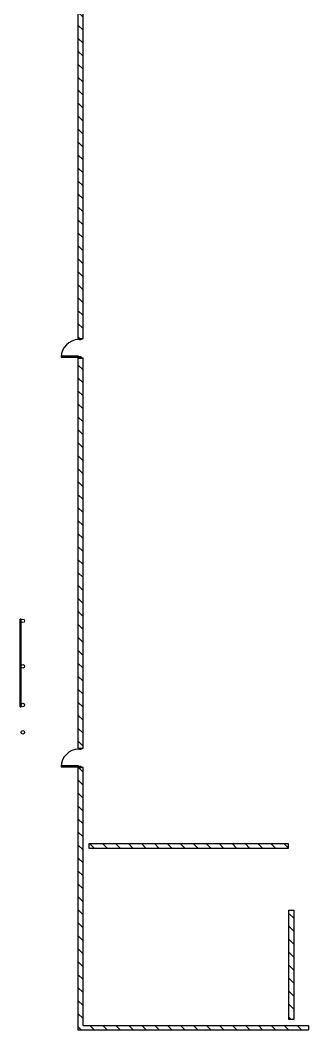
# Model space of a CAD drawing. Header units: inches. Extents: x -233729 to 737493, y -275239 to 196021.
# Drawn here: x -134573 to -119198, y -203287 to -150868 of the extents above; entities that cross this region are included whole.
import ezdxf

# ---------------------------------------------------------------- set-up
doc = ezdxf.new("R2010")
doc.units = ezdxf.units.IN
doc.header["$MEASUREMENT"] = 0
doc.layers.add('_FL_FAC_WALLS', color=252, linetype='Continuous')
pattern_1 = [(135, (830121.37, -1192416.37), (-336.7596, -336.7596), [])]

# ---------------------------------------------------------------- blocks, each defined once
blk = doc.blocks.new('*U152')
at = {"color": 0}
for points in [[(1266, 896), (1317, 896), (1317, 947), (1165, 947), (1165, 896), (1203, 896), (1203, 880), (1266, 880)], [(1317, 896), (1317, 845), (2232, 845), (2232, 896)], [(1266, -19), (1317, -19), (1317, -69), (1165, -69), (1165, -19), (1203, -19), (1203, -3), (1266, -3)]]:
    blk.add_lwpolyline(points, close=True, dxfattribs=at)
blk.add_arc((1281, 932), 951, 272.1901, 357.8099, dxfattribs=at)
blk = doc.blocks.new('FL_Building')
at = {"transparency": 33554687}
h = blk.add_hatch(dxfattribs=at)
h.set_pattern_fill('ANSI31', color=253, scale=150, angle=90)
h.set_pattern_definition([(135, (830121.37, -942416.37), (-336.7596, -336.7596), [])])
edge = h.paths.add_edge_path()
edge.add_line((1755597, -232156), (1755330, -232156))
edge.add_line((1755330, -232156), (1755330, -251674))
edge.add_line((1755330, -251674), (1755597, -251674))
edge.add_line((1755597, -251674), (1755597, -233166))
edge.add_line((1755597, -233166), (1767702, -233166))
edge.add_line((1767702, -233166), (1767702, -232862))
edge.add_line((1767702, -232862), (1755597, -232862))
edge.add_line((1755597, -232862), (1755597, -232156))
at = {"lineweight": 25, "transparency": 33554687}
h = blk.add_hatch(dxfattribs=at)
h.set_pattern_fill('ANSI31', color=253, scale=150, angle=90, style=0)
h.set_pattern_definition(pattern_1)
h.paths.add_polyline_path([(1755330, -272940), (1755597, -272940), (1755597, -252690), (1755330, -252690)])
h = blk.add_hatch(dxfattribs=at)
h.set_pattern_fill('ANSI31', color=253, scale=150, angle=90, style=0)
h.set_pattern_definition(pattern_1)
h.paths.add_polyline_path([(1755597, -273956), (1755330, -273956), (1755330, -287567), (1755597, -287567), (1767328, -287567), (1767328, -287342), (1755597, -287342)])
h = blk.add_hatch(dxfattribs=at)
h.set_pattern_fill('ANSI31', color=253, scale=150, angle=90, style=0)
h.set_pattern_definition(pattern_1)
h.paths.add_polyline_path([(1766266, -277893), (1755911, -277893), (1755911, -278147), (1766266, -278147)])
h = blk.add_hatch(dxfattribs=at)
h.set_pattern_fill('ANSI31', color=253, scale=150, angle=90, style=0)
h.set_pattern_definition(pattern_1)
h.paths.add_polyline_path([(1766299, -287037), (1766553, -287037), (1766553, -281354), (1766299, -281354)])
for p, q in [((1752327, -270790), (1752327, -266244)), ((1752378, -266244), (1752327, -266244)), ((1752378, -270790), (1752378, -266244)), ((1752327, -270790), (1752378, -270790))]:
    blk.add_line(p, q)
at = {"color": 0}
for p, q in [((1755597, -287342), (1767328, -287342)), ((1755597, -287567), (1767328, -287567)), ((1767328, -287342), (1767328, -287567))]:
    blk.add_line(p, q, dxfattribs=at)
for points in [[(1755597, -232156), (1755330, -232156), (1755330, -251674), (1755597, -251674), (1755597, -233166), (1767702, -233166), (1767702, -232862), (1755597, -232862), (1755597, -232156)], [(1755597, -287342), (1755597, -273956), (1755330, -273956), (1755330, -287567), (1755597, -287567)]]:
    blk.add_lwpolyline(points, dxfattribs=at)
for points in [[(1755597, -252690), (1755330, -252690), (1755330, -272940), (1755597, -272940)], [(1755911, -277893), (1766266, -277893), (1766266, -278147), (1755911, -278147)], [(1766553, -281354), (1766553, -287037), (1766299, -287037), (1766299, -281354)]]:
    blk.add_lwpolyline(points, close=True, dxfattribs=at)
for centre in [(1752467, -266332), (1752467, -268695), (1752467, -270701), (1752467, -272124)]:
    blk.add_circle(centre, 88.9)
at = {"color": 0, "rotation": 179.9999999999999}
for p in [(1756685, -251744), (1756685, -273009)]:
    blk.add_blockref('*U152', p, dxfattribs=at)
blk = doc.blocks.new('A$C667968a6')
at = {"layer": '_FL_FAC_WALLS', "linetype": 'Continuous', "lineweight": -3}
blk.add_blockref('FL_Building', (-2249814, 156686), dxfattribs=at)

msp = doc.modelspace()

# ---------------------------------------------------------------- block references
msp.add_blockref('A$C667968a6', (362913.6874, -72406.61113, -162219.4368))

doc.saveas('drawing.dxf')
